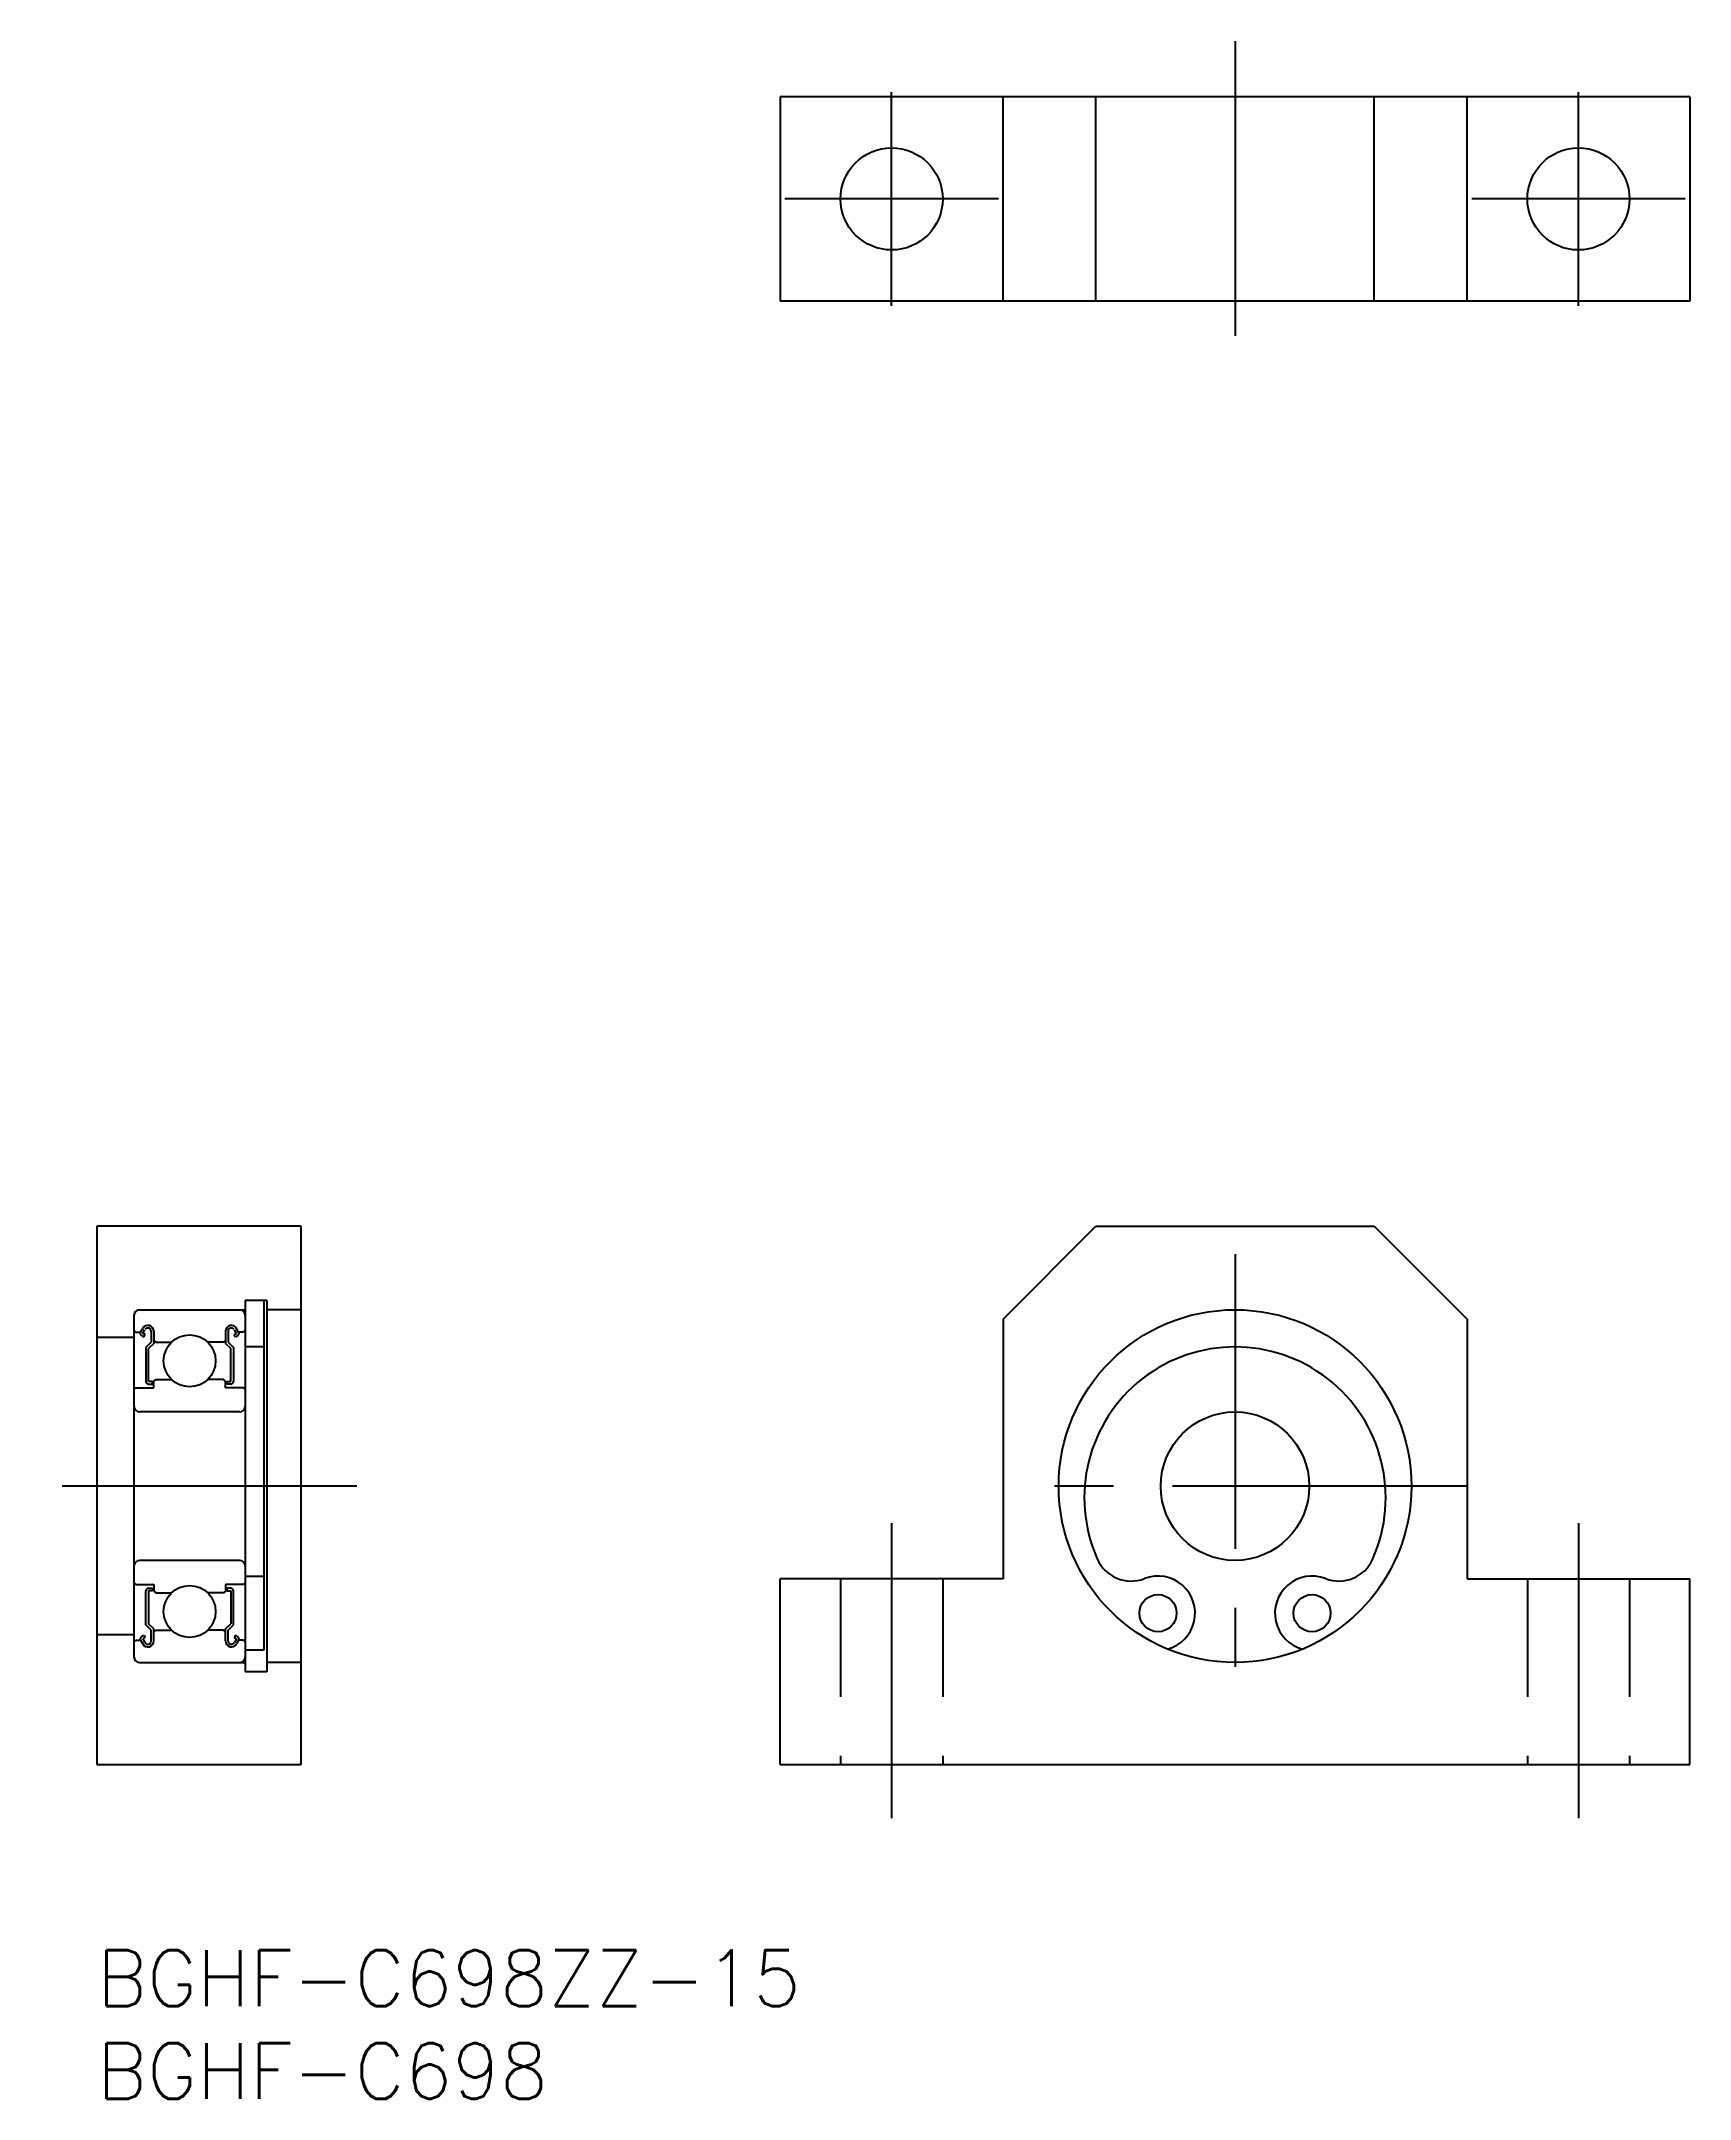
# Model space of a CAD drawing. Extents: x -3 to 86, y -8 to 103.
import ezdxf

# ---------------------------------------------------------------- set-up
doc = ezdxf.new("R2010")
doc.units = 0
doc.header["$LTSCALE"] = 0.5
doc.linetypes.add('CENTER', pattern=[50.8, 31.75, -6.35, 6.35, -6.35])
doc.linetypes.add('DASHED', pattern=[19.05, 12.7, -6.35])
for name, color, linetype in [('MSM_CENTER', 1, 'CENTER'), ('MSM_CONTINUOUS', 7, 'CONTINUOUS'), ('MSM_DASHED', 4, 'DASHED'), ('MSM_PART_NUMBER', 7, 'CONTINUOUS')]:
    doc.layers.add(name, color=color, linetype=linetype)
doc.styles.get("Standard").update_dxf_attribs({"font": 'txt.shx', "height": 1, "bigfont": 'bigfont.shx'})

msp = doc.modelspace()

# ---------------------------------------------------------------- linework, layer by layer
at = {"layer": 'MSM_CENTER'}
for p, q in [((61.32, 102.83), (61.32, 85.83)), ((42.82, 88.58), (42.82, 100.08)), ((79.82, 88.58), (79.82, 100.08)), ((48.57, 94.33), (37.07, 94.33)), ((85.57, 94.33), (74.07, 94.33)), ((61.32, 37.5), (61.32, 12.5)), ((14, 25), (-3, 25)), ((73.82, 25), (48.82, 25)), ((42.82, 23), (42.82, 7)), ((79.82, 23), (79.82, 7))]:
    msp.add_line(p, q, dxfattribs=at)
at = {"layer": 'MSM_CONTINUOUS'}
for p, q in [((36.82, 99.83), (36.82, 88.83)), ((85.82, 99.83), (36.82, 99.83)), ((48.82, 88.83), (48.82, 99.83)), ((53.82, 88.83), (53.82, 99.83)), ((68.82, 88.83), (68.82, 99.83)), ((73.82, 88.83), (73.82, 99.83)), ((85.82, 99.83), (85.82, 88.83)), ((85.82, 88.83), (36.82, 88.83)), ((0, 39), (0, 10)), ((11, 39), (0, 39)), ((11, 10), (11, 39)), ((48.82, 34), (53.82, 39)), ((53.82, 39), (68.82, 39)), ((68.82, 39), (73.82, 34)), ((2.3, 34.5), (8, 34.5)), ((9.15, 35, 0.5), (8, 35, 0.5)), ((8, 35), (8, 15)), ((9, 35), (9, 16.16)), ((9.15, 35), (9.15, 15)), ((11, 34.5, 0.5), (9.15, 34.5, 0.5)), ((2, 34.2), (2, 15.8)), ((2, 33.4), (2.1, 33.3)), ((2.1, 33.3), (2.36, 33.3)), ((2.36, 33.3), (2.47, 33.5)), ((2.48, 33.23), (2.59, 33.42)), ((2.92, 33.34), (2.92, 32.75)), ((3.07, 33.34), (3.07, 32.69)), ((6.93, 33.34), (6.93, 32.69)), ((7.08, 33.34), (7.08, 32.75)), ((7.52, 33.23), (7.41, 33.42)), ((7.64, 33.3), (7.53, 33.5)), ((7.9, 33.3), (7.64, 33.3)), ((8, 33.4), (7.9, 33.3)), ((48.82, 34), (48.82, 20)), ((73.82, 34), (73.82, 20)), ((2, 33), (0, 33)), ((2.41, 33.11), (2.53, 33.03)), ((2.6, 33.16), (2.48, 33.23)), ((2.53, 33.03), (2.6, 33.16)), ((2.92, 32.75), (2.64, 32.47)), ((2.64, 32.47), (2.64, 30.64)), ((3.07, 32.69), (2.78, 32.41)), ((2.78, 30.64), (2.78, 32.41)), ((3.07, 32.85), (3.17, 32.75)), ((3.17, 32.75), (4.02, 32.75)), ((6.83, 32.75), (5.98, 32.75)), ((6.93, 32.85), (6.83, 32.75)), ((6.93, 32.69), (7.22, 32.41)), ((7.08, 32.75), (7.36, 32.47)), ((7.22, 30.64), (7.22, 32.41)), ((7.36, 32.47), (7.36, 30.64)), ((7.4, 33.16), (7.52, 33.23)), ((7.47, 33.03), (7.4, 33.16)), ((7.59, 33.11), (7.47, 33.03)), ((9, 32.5, 0.5), (8, 32.5, 0.5)), ((2, 30.2), (2.1, 30.3)), ((2.1, 30.3), (3.07, 30.3)), ((3, 30.64), (2.78, 30.64)), ((2.78, 30.5), (3, 30.5)), ((3, 30.5), (3, 30.64)), ((3.07, 30.65), (3.17, 30.75)), ((3.07, 30.3), (3.07, 30.65)), ((3.17, 30.75), (4.02, 30.75)), ((6.83, 30.75), (5.98, 30.75)), ((6.93, 30.65), (6.83, 30.75)), ((6.93, 30.3), (6.93, 30.65)), ((7.9, 30.3), (6.93, 30.3)), ((7, 30.5), (7, 30.64)), ((7, 30.64), (7.22, 30.64)), ((7.22, 30.5), (7, 30.5)), ((8, 30.2), (7.9, 30.3)), ((7.7, 29), (2.3, 29)), ((7.7, 21), (2.3, 21)), ((8, 20.16, 0.5), (9, 20.16, 0.5)), ((36.82, 10), (36.82, 20)), ((48.82, 20), (36.82, 20)), ((73.82, 20), (85.82, 20)), ((85.82, 10), (85.82, 20)), ((2, 19.8), (2.1, 19.7)), ((2.1, 19.7), (3.07, 19.7)), ((2.64, 17.53), (2.64, 19.36)), ((2.78, 19.5), (3, 19.5)), ((2.78, 19.36), (2.78, 17.59)), ((3, 19.36), (2.78, 19.36)), ((3, 19.5), (3, 19.36)), ((3.07, 19.7), (3.07, 19.35)), ((3.07, 19.35), (3.17, 19.25)), ((3.17, 19.25), (4.02, 19.25)), ((6.83, 19.25), (5.98, 19.25)), ((6.93, 19.35), (6.83, 19.25)), ((7.9, 19.7), (6.93, 19.7)), ((6.93, 19.7), (6.93, 19.35)), ((7, 19.5), (7, 19.36)), ((7.22, 19.5), (7, 19.5)), ((7, 19.36), (7.22, 19.36)), ((7.22, 19.36), (7.22, 17.59)), ((7.36, 17.53), (7.36, 19.36)), ((8, 19.8), (7.9, 19.7)), ((2, 17), (0, 17)), ((2, 16.6), (2.1, 16.7)), ((2.1, 16.7), (2.36, 16.7)), ((2.36, 16.7), (2.47, 16.5)), ((2.41, 16.89), (2.53, 16.97)), ((2.6, 16.84), (2.48, 16.77)), ((2.48, 16.77), (2.59, 16.58)), ((2.53, 16.97), (2.6, 16.84)), ((2.92, 17.25), (2.64, 17.53)), ((3.07, 17.31), (2.78, 17.59)), ((2.92, 16.66), (2.92, 17.25)), ((3.07, 16.66), (3.07, 17.31)), ((3.07, 17.15), (3.17, 17.25)), ((3.17, 17.25), (4.02, 17.25)), ((6.83, 17.25), (5.98, 17.25)), ((6.93, 17.15), (6.83, 17.25)), ((6.93, 17.31), (7.22, 17.59)), ((6.93, 16.66), (6.93, 17.31)), ((7.08, 17.25), (7.36, 17.53)), ((7.08, 16.66), (7.08, 17.25)), ((7.47, 16.97), (7.4, 16.84)), ((7.4, 16.84), (7.52, 16.77)), ((7.52, 16.77), (7.41, 16.58)), ((7.59, 16.89), (7.47, 16.97)), ((7.64, 16.7), (7.53, 16.5)), ((7.9, 16.7), (7.64, 16.7)), ((8, 16.6), (7.9, 16.7)), ((9, 16.16, 0.5), (8, 16.16, 0.5)), ((2.3, 15.5), (8, 15.5)), ((9.15, 15, 0.5), (8, 15, 0.5)), ((11, 15.5, 0.5), (9.15, 15.5, 0.5)), ((0, 10), (11, 10)), ((36.82, 10), (85.82, 10))]:
    msp.add_line(p, q, dxfattribs=at)
for centre, radius in [((42.82, 94.33), 2.75), ((79.82, 94.33), 2.75), ((61.32, 25), 9.5), ((5, 31.75), 1.4), ((61.32, 25), 4), ((5, 18.25), 1.4), ((57.17, 18.16), 1), ((65.47, 18.16), 1)]:
    msp.add_circle(centre, radius, dxfattribs=at)
for centre, radius, start, end in [((2.3, 34.2), 0.3, 90, 180), ((7.7, 34.2), 0.3, 0, 90), ((2.48, 33.23), 0.142, 149.9899, 240.0069), ((2.75, 33.34), 0.319, 0.0017, 149.9948), ((2.75, 33.34), 0.177, 0.0056, 149.9983), ((7.25, 33.34), 0.319, 30.0052, 179.9983), ((7.25, 33.34), 0.177, 30.0017, 179.9944), ((7.52, 33.23), 0.142, 299.9931, 30.0101), ((61.32, 24.38), 8.12, 336.0572, 203.9428), ((2.78, 30.64), 0.142, 180, 270), ((7.22, 30.64), 0.142, 270, 360), ((2.3, 29.3), 0.3, 180, 270), ((7.7, 29.3), 0.3, 270, 0), ((55.72, 21.89), 2, 203.9428, 291.2223), ((66.92, 21.89), 2, 248.7777, 336.0572), ((2.3, 20.7), 0.3, 90, 180), ((7.7, 20.7), 0.3, 0, 90), ((57.17, 18.16), 2, 284.6994, 111.2223), ((65.47, 18.16), 2, 68.7777, 255.3006), ((2.78, 19.36), 0.142, 90, 180), ((7.22, 19.36), 0.142, 0, 90), ((2.48, 16.77), 0.142, 119.9931, 210.0101), ((2.75, 16.66), 0.319, 210.0052, 359.9983), ((2.75, 16.66), 0.177, 210.0017, 359.9944), ((7.25, 16.66), 0.319, 180.0017, 329.9948), ((7.25, 16.66), 0.177, 180.0056, 329.9983), ((7.52, 16.77), 0.142, 329.9899, 60.0069), ((2.3, 15.8), 0.3, 180, 270), ((7.7, 15.8), 0.3, 270, 0)]:
    msp.add_arc(centre, radius, start, end, dxfattribs=at)
at = {"layer": 'MSM_DASHED'}
for p, q in [((40.07, 20), (40.07, 10)), ((45.57, 20), (45.57, 10)), ((77.07, 20), (77.07, 10)), ((82.57, 20), (82.57, 10))]:
    msp.add_line(p, q, dxfattribs=at)

# ---------------------------------------------------------------- texts
at = {"layer": 'MSM_PART_NUMBER'}
for s, p in [('BGHF-C698ZZ-15', (0, -3)), ('BGHF-C698', (0, -8))]:
    msp.add_text(s, height=3, dxfattribs=at).set_placement(p)

doc.saveas('drawing.dxf')
